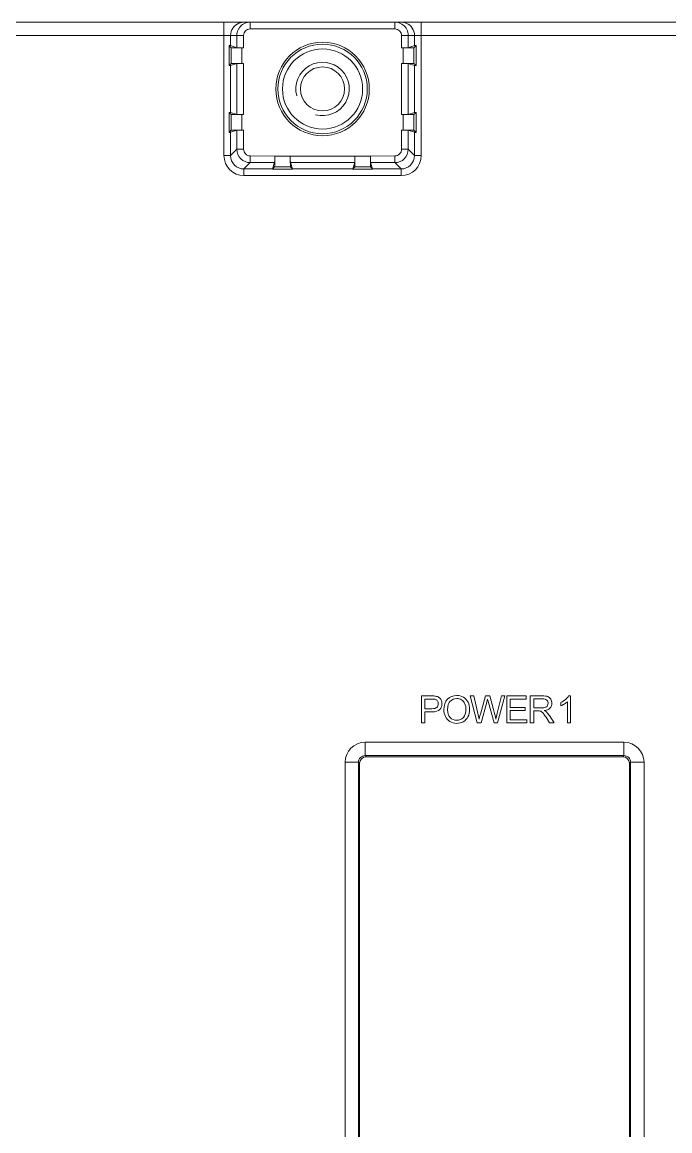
# Model space of a CAD drawing. Header units: millimetres. Extents: x 33157 to 59611, y -29750 to 1750.
# Drawn here: x 54853.2 to 54901.7, y -4279.7 to -4196.7 of the extents above; entities that cross this region are included whole.
import ezdxf

# ---------------------------------------------------------------- set-up
doc = ezdxf.new("R2010")
doc.units = ezdxf.units.MM
doc.layers.get('0').update_dxf_attribs({"lineweight": 18})

msp = doc.modelspace()

# ---------------------------------------------------------------- linework, layer by layer
at = {"lineweight": 9}
for p, q in [((54868.32, -4196.655), (54868.32, -4206.643)), ((54870.292, -4196.655), (54870.292, -4197.155)), ((54881.122, -4196.655), (54881.122, -4197.155)), ((54883.094, -4196.655), (54883.094, -4206.643)), ((54868.82, -4197.655), (54868.82, -4198.409)), ((54869.292, -4197.655), (54869.292, -4198.566)), ((54869.792, -4197.655), (54869.792, -4198.571)), ((54881.622, -4197.655), (54881.622, -4198.571)), ((54882.122, -4197.655), (54882.122, -4198.566)), ((54882.594, -4197.655), (54882.594, -4198.409)), ((54868.709, -4198.407), (54868.709, -4199.903)), ((54868.866, -4198.564), (54868.866, -4199.746)), ((54869.666, -4198.571), (54869.666, -4199.739)), ((54881.748, -4198.571), (54881.748, -4199.739)), ((54882.548, -4198.564), (54882.548, -4199.746)), ((54882.705, -4198.407), (54882.705, -4199.903)), ((54869.292, -4199.743), (54869.292, -4203.566)), ((54869.792, -4199.739), (54869.792, -4203.571)), ((54881.622, -4199.739), (54881.622, -4203.571)), ((54882.122, -4199.743), (54882.122, -4203.566)), ((54868.82, -4199.901), (54868.82, -4203.409)), ((54882.594, -4199.901), (54882.594, -4203.409)), ((54868.709, -4203.407), (54868.709, -4204.903)), ((54868.866, -4203.564), (54868.866, -4204.746)), ((54869.666, -4203.571), (54869.666, -4204.739)), ((54881.748, -4203.571), (54881.748, -4204.739)), ((54882.548, -4203.564), (54882.548, -4204.746)), ((54882.705, -4203.407), (54882.705, -4204.903)), ((54869.292, -4204.743), (54869.292, -4206.17)), ((54869.792, -4204.739), (54869.792, -4206.17)), ((54881.622, -4204.739), (54881.622, -4206.17)), ((54882.122, -4204.743), (54882.122, -4206.17)), ((54868.82, -4204.901), (54868.82, -4206.643)), ((54882.594, -4204.901), (54882.594, -4206.643)), ((54870.291, -4206.67), (54870.291, -4207.17)), ((54881.122, -4206.67), (54881.122, -4207.17)), ((54869.819, -4207.642), (54869.819, -4208.142)), ((54881.595, -4207.642), (54881.595, -4208.142)), ((54878.896, -4250.564), (54878.896, -4251.564)), ((54898.278, -4250.564), (54898.278, -4251.564)), ((54877.396, -4252.064), (54877.396, -4306.896)), ((54878.396, -4252.064), (54878.396, -4306.896)), ((54898.778, -4252.064), (54898.778, -4306.896)), ((54899.778, -4252.064), (54899.778, -4306.896)), ((54878.481, -4252.149), (54878.481, -4306.811)), ((54898.693, -4252.149), (54898.693, -4306.811))]:
    msp.add_line(p, q, dxfattribs=at)
for points in [[(54820.394, -4196.655), (54820.394, -4196.655), (54868.32, -4196.655), (54868.32, -4196.655)], [(54868.32, -4196.655), (54868.32, -4196.655), (55131.206, -4196.655), (55131.206, -4196.655)], [(54869.437, -4196.731), (54869.063, -4196.886), (54868.82, -4197.251), (54868.82, -4197.655)], [(54869.385, -4197.234), (54869.324, -4197.364), (54869.292, -4197.511), (54869.292, -4197.655)], [(54869.49, -4197.057), (54869.449, -4197.112), (54869.414, -4197.172), (54869.385, -4197.234)], [(54869.437, -4196.731), (54869.557, -4196.681), (54869.689, -4196.655), (54869.819, -4196.655)], [(54869.62, -4196.915), (54869.572, -4196.958), (54869.529, -4197.005), (54869.49, -4197.057)], [(54870.033, -4196.689), (54869.881, -4196.73), (54869.736, -4196.809), (54869.62, -4196.915)], [(54870.292, -4197.155), (54870.016, -4197.155), (54869.792, -4197.379), (54869.792, -4197.655)], [(54870.292, -4196.655), (54870.204, -4196.655), (54870.117, -4196.666), (54870.033, -4196.689)], [(54881.122, -4197.155), (54881.122, -4197.155), (54870.292, -4197.155), (54870.292, -4197.155)], [(54881.339, -4196.679), (54881.268, -4196.663), (54881.195, -4196.655), (54881.122, -4196.655)], [(54881.622, -4197.655), (54881.622, -4197.379), (54881.398, -4197.155), (54881.122, -4197.155)], [(54881.543, -4196.748), (54881.478, -4196.718), (54881.409, -4196.694), (54881.339, -4196.679)], [(54881.72, -4196.853), (54881.665, -4196.812), (54881.605, -4196.777), (54881.543, -4196.748)], [(54881.977, -4196.731), (54881.857, -4196.681), (54881.725, -4196.655), (54881.595, -4196.655)], [(54882.122, -4197.655), (54882.122, -4197.339), (54881.973, -4197.042), (54881.72, -4196.853)], [(54882.594, -4197.655), (54882.594, -4197.251), (54882.351, -4196.886), (54881.977, -4196.731)], [(54820.394, -4197.655), (54820.394, -4197.655), (54868.32, -4197.655), (54868.32, -4197.655)], [(54868.32, -4197.655), (54868.32, -4197.655), (54869.792, -4197.655), (54869.792, -4197.655)], [(54881.622, -4197.655), (54881.622, -4197.655), (54923.792, -4197.655), (54923.792, -4197.655)], [(54868.866, -4198.564), (54868.866, -4198.564), (54868.709, -4198.407), (54868.709, -4198.407)], [(54868.82, -4198.409), (54868.817, -4198.408), (54868.778, -4198.407), (54868.709, -4198.407)], [(54868.82, -4198.409), (54868.82, -4198.409), (54869.292, -4198.566), (54869.292, -4198.566)], [(54868.866, -4198.564), (54868.87, -4198.568), (54869.227, -4198.571), (54869.666, -4198.571)], [(54869.292, -4198.566), (54869.299, -4198.569), (54869.52, -4198.571), (54869.792, -4198.571)], [(54869.792, -4198.571), (54869.792, -4198.571), (54869.666, -4198.571), (54869.666, -4198.571)], [(54881.622, -4198.571), (54881.622, -4198.571), (54881.748, -4198.571), (54881.748, -4198.571)], [(54882.594, -4198.409), (54882.594, -4198.409), (54882.122, -4198.566), (54882.122, -4198.566)], [(54882.548, -4198.564), (54882.548, -4198.564), (54882.705, -4198.407), (54882.705, -4198.407)], [(54882.705, -4198.407), (54882.636, -4198.407), (54882.597, -4198.408), (54882.594, -4198.409)], [(54868.866, -4199.746), (54868.866, -4199.746), (54868.709, -4199.903), (54868.709, -4199.903)], [(54868.82, -4199.901), (54868.82, -4199.901), (54869.292, -4199.743), (54869.292, -4199.743)], [(54869.792, -4199.739), (54869.792, -4199.739), (54869.666, -4199.739), (54869.666, -4199.739)], [(54881.622, -4199.739), (54881.622, -4199.739), (54881.748, -4199.739), (54881.748, -4199.739)], [(54882.122, -4199.743), (54882.115, -4199.741), (54881.893, -4199.739), (54881.622, -4199.739)], [(54882.548, -4199.746), (54882.544, -4199.742), (54882.187, -4199.739), (54881.748, -4199.739)], [(54882.594, -4199.901), (54882.594, -4199.901), (54882.122, -4199.743), (54882.122, -4199.743)], [(54882.548, -4199.746), (54882.548, -4199.746), (54882.705, -4199.903), (54882.705, -4199.903)], [(54868.709, -4199.903), (54868.778, -4199.903), (54868.817, -4199.902), (54868.82, -4199.901)], [(54882.594, -4199.901), (54882.597, -4199.902), (54882.636, -4199.903), (54882.705, -4199.903)], [(54868.866, -4203.564), (54868.866, -4203.564), (54868.709, -4203.407), (54868.709, -4203.407)], [(54868.82, -4203.409), (54868.817, -4203.408), (54868.778, -4203.407), (54868.709, -4203.407)], [(54868.82, -4203.409), (54868.82, -4203.409), (54869.292, -4203.566), (54869.292, -4203.566)], [(54868.866, -4203.564), (54868.87, -4203.568), (54869.227, -4203.571), (54869.666, -4203.571)], [(54869.292, -4203.566), (54869.299, -4203.569), (54869.52, -4203.571), (54869.792, -4203.571)], [(54869.792, -4203.571), (54869.792, -4203.571), (54869.666, -4203.571), (54869.666, -4203.571)], [(54881.622, -4203.571), (54881.622, -4203.571), (54881.748, -4203.571), (54881.748, -4203.571)], [(54882.594, -4203.409), (54882.594, -4203.409), (54882.122, -4203.566), (54882.122, -4203.566)], [(54882.548, -4203.564), (54882.548, -4203.564), (54882.705, -4203.407), (54882.705, -4203.407)], [(54882.705, -4203.407), (54882.636, -4203.407), (54882.597, -4203.408), (54882.594, -4203.409)], [(54868.866, -4204.746), (54868.866, -4204.746), (54868.709, -4204.903), (54868.709, -4204.903)], [(54868.82, -4204.901), (54868.82, -4204.901), (54869.292, -4204.743), (54869.292, -4204.743)], [(54869.792, -4204.739), (54869.792, -4204.739), (54869.666, -4204.739), (54869.666, -4204.739)], [(54881.622, -4204.739), (54881.622, -4204.739), (54881.748, -4204.739), (54881.748, -4204.739)], [(54882.122, -4204.743), (54882.115, -4204.741), (54881.893, -4204.739), (54881.622, -4204.739)], [(54882.548, -4204.746), (54882.544, -4204.742), (54882.187, -4204.739), (54881.748, -4204.739)], [(54882.594, -4204.901), (54882.594, -4204.901), (54882.122, -4204.743), (54882.122, -4204.743)], [(54882.548, -4204.746), (54882.548, -4204.746), (54882.705, -4204.903), (54882.705, -4204.903)], [(54868.709, -4204.903), (54868.778, -4204.903), (54868.817, -4204.902), (54868.82, -4204.901)], [(54882.594, -4204.901), (54882.597, -4204.902), (54882.636, -4204.903), (54882.705, -4204.903)], [(54869.292, -4206.17), (54869.292, -4206.17), (54868.82, -4206.643), (54868.82, -4206.643)], [(54869.792, -4206.17), (54869.792, -4206.17), (54869.292, -4206.17), (54869.292, -4206.17)], [(54869.292, -4206.17), (54869.292, -4206.723), (54869.739, -4207.17), (54870.291, -4207.17)], [(54881.122, -4207.17), (54881.675, -4207.17), (54882.122, -4206.723), (54882.122, -4206.17)], [(54881.622, -4206.17), (54881.622, -4206.17), (54882.122, -4206.17), (54882.122, -4206.17)], [(54882.122, -4206.17), (54882.122, -4206.17), (54882.594, -4206.643), (54882.594, -4206.643)], [(54868.32, -4206.643), (54868.32, -4206.643), (54868.82, -4206.643), (54868.82, -4206.643)], [(54868.32, -4206.643), (54868.32, -4207.471), (54868.991, -4208.142), (54869.819, -4208.142)], [(54870.291, -4207.17), (54870.291, -4207.17), (54869.819, -4207.642), (54869.819, -4207.642)], [(54870.291, -4206.67), (54870.291, -4206.67), (54872.123, -4206.683), (54872.123, -4206.683)], [(54870.291, -4207.17), (54870.291, -4207.17), (54872.118, -4207.17), (54872.118, -4207.17)], [(54871.961, -4207.642), (54871.961, -4207.642), (54872.118, -4207.17), (54872.118, -4207.17)], [(54872.123, -4206.683), (54872.123, -4206.683), (54879.291, -4206.683), (54879.291, -4206.683)], [(54873.295, -4207.17), (54873.295, -4207.17), (54878.118, -4207.17), (54878.118, -4207.17)], [(54873.453, -4207.642), (54873.453, -4207.642), (54873.295, -4207.17), (54873.295, -4207.17)], [(54877.961, -4207.642), (54877.961, -4207.642), (54878.118, -4207.17), (54878.118, -4207.17)], [(54879.291, -4206.683), (54879.291, -4206.683), (54881.122, -4206.67), (54881.122, -4206.67)], [(54879.295, -4207.17), (54879.295, -4207.17), (54881.122, -4207.17), (54881.122, -4207.17)], [(54879.453, -4207.642), (54879.453, -4207.642), (54879.295, -4207.17), (54879.295, -4207.17)], [(54881.122, -4207.17), (54881.122, -4207.17), (54881.595, -4207.642), (54881.595, -4207.642)], [(54881.595, -4208.142), (54882.423, -4208.142), (54883.094, -4207.471), (54883.094, -4206.643)], [(54883.094, -4206.643), (54883.094, -4206.643), (54882.594, -4206.643), (54882.594, -4206.643)], [(54869.819, -4207.642), (54869.819, -4207.642), (54871.961, -4207.642), (54871.961, -4207.642)], [(54871.96, -4207.651), (54871.96, -4207.651), (54873.453, -4207.651), (54873.453, -4207.651)], [(54872.116, -4207.496), (54872.116, -4207.496), (54871.96, -4207.651), (54871.96, -4207.651)], [(54872.116, -4207.496), (54872.116, -4207.496), (54873.298, -4207.496), (54873.298, -4207.496)], [(54873.298, -4207.496), (54873.298, -4207.496), (54873.453, -4207.646), (54873.453, -4207.646)], [(54873.453, -4207.642), (54873.453, -4207.642), (54877.961, -4207.642), (54877.961, -4207.642)], [(54873.453, -4207.651), (54873.453, -4207.651), (54873.453, -4207.651), (54873.453, -4207.651)], [(54877.96, -4207.651), (54877.96, -4207.651), (54879.453, -4207.651), (54879.453, -4207.651)], [(54878.116, -4207.496), (54878.116, -4207.496), (54877.96, -4207.651), (54877.96, -4207.651)], [(54878.116, -4207.496), (54878.116, -4207.496), (54879.298, -4207.496), (54879.298, -4207.496)], [(54879.298, -4207.496), (54879.298, -4207.496), (54879.453, -4207.646), (54879.453, -4207.646)], [(54879.453, -4207.642), (54879.453, -4207.642), (54881.595, -4207.642), (54881.595, -4207.642)], [(54879.453, -4207.651), (54879.453, -4207.651), (54879.453, -4207.651), (54879.453, -4207.651)], [(54869.819, -4208.142), (54869.819, -4208.142), (54881.595, -4208.142), (54881.595, -4208.142)], [(54878.896, -4250.564), (54878.067, -4250.564), (54877.396, -4251.235), (54877.396, -4252.064)], [(54878.896, -4250.564), (54878.896, -4250.564), (54898.278, -4250.564), (54898.278, -4250.564)], [(54899.778, -4252.064), (54899.778, -4251.235), (54899.107, -4250.564), (54898.278, -4250.564)], [(54877.396, -4252.064), (54877.396, -4252.064), (54878.396, -4252.064), (54878.396, -4252.064)], [(54878.481, -4252.149), (54878.481, -4252.149), (54878.396, -4252.064), (54878.396, -4252.064)], [(54878.981, -4251.649), (54878.705, -4251.649), (54878.481, -4251.873), (54878.481, -4252.149)], [(54878.896, -4251.564), (54878.896, -4251.564), (54898.278, -4251.564), (54898.278, -4251.564)], [(54878.981, -4251.649), (54878.981, -4251.649), (54898.193, -4251.649), (54898.193, -4251.649)], [(54878.981, -4251.649), (54878.981, -4251.649), (54878.896, -4251.564), (54878.896, -4251.564)], [(54898.278, -4251.564), (54898.278, -4251.564), (54898.193, -4251.649), (54898.193, -4251.649)], [(54898.693, -4252.149), (54898.693, -4251.873), (54898.469, -4251.649), (54898.193, -4251.649)], [(54898.778, -4252.064), (54898.778, -4252.064), (54898.693, -4252.149), (54898.693, -4252.149)], [(54899.778, -4252.064), (54899.778, -4252.064), (54898.778, -4252.064), (54898.778, -4252.064)]]:
    msp.add_open_spline(points, degree=3, dxfattribs=at)
for points, knots in [([(54879.207, -4201.655), (54879.207, -4199.722), (54877.64, -4198.155), (54875.707, -4198.155), (54873.774, -4198.155), (54872.207, -4199.722), (54872.207, -4201.655), (54872.207, -4203.588), (54873.774, -4205.155), (54875.707, -4205.155), (54877.64, -4205.155), (54879.207, -4203.588), (54879.207, -4201.655)], [0, 0, 0, 0, 157990.189562, 157990.189562, 157990.189562, 315980.379123, 315980.379123, 315980.379123, 473970.568685, 473970.568685, 473970.568685, 631960.758246, 631960.758246, 631960.758246, 631960.758246]), ([(54879.057, -4201.655), (54879.057, -4199.805), (54877.557, -4198.305), (54875.707, -4198.305), (54873.857, -4198.305), (54872.357, -4199.805), (54872.357, -4201.655), (54872.357, -4203.505), (54873.857, -4205.005), (54875.707, -4205.005), (54877.557, -4205.005), (54879.057, -4203.505), (54879.057, -4201.655)], [0, 0, 0, 0, 157990.746315, 157990.746315, 157990.746315, 315981.492631, 315981.492631, 315981.492631, 473972.238946, 473972.238946, 473972.238946, 631962.985261, 631962.985261, 631962.985261, 631962.985261]), ([(54878.707, -4201.655), (54878.707, -4199.998), (54877.364, -4198.655), (54875.707, -4198.655), (54874.05, -4198.655), (54872.707, -4199.998), (54872.707, -4201.655), (54872.707, -4203.312), (54874.05, -4204.655), (54875.707, -4204.655), (54877.364, -4204.655), (54878.707, -4203.312), (54878.707, -4201.655)], [0, 0, 0, 0, 157992.045528, 157992.045528, 157992.045528, 315984.091056, 315984.091056, 315984.091056, 473976.136584, 473976.136584, 473976.136584, 631968.182113, 631968.182113, 631968.182113, 631968.182113]), ([(54881.72, -4198.571), (54881.825, -4198.571), (54881.929, -4198.571), (54882.033, -4198.57), (54882.08, -4198.57), (54882.128, -4198.57), (54882.175, -4198.57), (54882.217, -4198.57), (54882.259, -4198.569), (54882.301, -4198.569), (54882.336, -4198.568), (54882.37, -4198.567), (54882.405, -4198.568), (54882.431, -4198.568), (54882.457, -4198.569), (54882.482, -4198.567), (54882.498, -4198.565), (54882.513, -4198.562), (54882.531, -4198.565), (54882.537, -4198.566), (54882.544, -4198.568), (54882.548, -4198.564)], [0, 0, 0, 0, 149057.400306, 149057.400306, 149057.400306, 298114.800612, 298114.800612, 298114.800612, 447172.200919, 447172.200919, 447172.200919, 596229.601225, 596229.601225, 596229.601225, 745287.001531, 745287.001531, 745287.001531, 894344.401837, 894344.401837, 894344.401837, 1043401.802143, 1043401.802143, 1043401.802143, 1043401.802143]), ([(54881.72, -4198.571), (54881.772, -4198.571), (54881.822, -4198.57), (54881.874, -4198.57), (54881.917, -4198.57), (54881.96, -4198.571), (54882.003, -4198.569), (54882.031, -4198.568), (54882.06, -4198.566), (54882.089, -4198.568), (54882.1, -4198.569), (54882.112, -4198.57), (54882.122, -4198.566)], [0, 0, 0, 0, 158015.454794, 158015.454794, 158015.454794, 316030.909588, 316030.909588, 316030.909588, 474046.364381, 474046.364381, 474046.364381, 632061.819175, 632061.819175, 632061.819175, 632061.819175]), ([(54869.693, -4199.739), (54869.589, -4199.739), (54869.485, -4199.739), (54869.381, -4199.74), (54869.333, -4199.74), (54869.286, -4199.74), (54869.238, -4199.74), (54869.196, -4199.74), (54869.154, -4199.74), (54869.113, -4199.741), (54869.078, -4199.742), (54869.044, -4199.742), (54869.009, -4199.742), (54868.983, -4199.742), (54868.956, -4199.741), (54868.931, -4199.743), (54868.916, -4199.745), (54868.901, -4199.747), (54868.883, -4199.745), (54868.877, -4199.744), (54868.87, -4199.742), (54868.866, -4199.746)], [0, 0, 0, 0, 149024.842171, 149024.842171, 149024.842171, 298049.684341, 298049.684341, 298049.684341, 447074.526512, 447074.526512, 447074.526512, 596099.368683, 596099.368683, 596099.368683, 745124.210853, 745124.210853, 745124.210853, 894149.053024, 894149.053024, 894149.053024, 1043173.895195, 1043173.895195, 1043173.895195, 1043173.895195]), ([(54869.693, -4199.739), (54869.642, -4199.739), (54869.591, -4199.74), (54869.54, -4199.74), (54869.497, -4199.74), (54869.454, -4199.739), (54869.411, -4199.741), (54869.382, -4199.742), (54869.354, -4199.744), (54869.325, -4199.742), (54869.313, -4199.741), (54869.302, -4199.74), (54869.292, -4199.743)], [0, 0, 0, 0, 157982.71837, 157982.71837, 157982.71837, 315965.43674, 315965.43674, 315965.43674, 473948.15511, 473948.15511, 473948.15511, 631930.87348, 631930.87348, 631930.87348, 631930.87348]), ([(54875.189, -4203.587), (54876.064, -4203.821), (54876.986, -4203.439), (54877.439, -4202.655), (54877.892, -4201.871), (54877.761, -4200.881), (54877.121, -4200.241), (54876.481, -4199.601), (54875.491, -4199.47), (54874.707, -4199.923), (54873.923, -4200.375), (54873.541, -4201.298), (54873.775, -4202.173)], [0, 0, 0, 0, 157999.261784, 157999.261784, 157999.261784, 315998.523567, 315998.523567, 315998.523567, 473997.785351, 473997.785351, 473997.785351, 631997.047134, 631997.047134, 631997.047134, 631997.047134]), ([(54877.357, -4201.655), (54877.357, -4200.744), (54876.618, -4200.005), (54875.707, -4200.005), (54874.796, -4200.005), (54874.057, -4200.744), (54874.057, -4201.655), (54874.057, -4202.566), (54874.796, -4203.305), (54875.707, -4203.305), (54876.618, -4203.305), (54877.357, -4202.566), (54877.357, -4201.655)], [0, 0, 0, 0, 157997.057065, 157997.057065, 157997.057065, 315994.11413, 315994.11413, 315994.11413, 473991.171195, 473991.171195, 473991.171195, 631988.22826, 631988.22826, 631988.22826, 631988.22826]), ([(54881.72, -4203.571), (54881.825, -4203.571), (54881.929, -4203.571), (54882.033, -4203.57), (54882.08, -4203.57), (54882.128, -4203.57), (54882.175, -4203.57), (54882.217, -4203.57), (54882.259, -4203.569), (54882.301, -4203.569), (54882.336, -4203.568), (54882.37, -4203.567), (54882.405, -4203.568), (54882.431, -4203.568), (54882.457, -4203.569), (54882.482, -4203.567), (54882.498, -4203.565), (54882.513, -4203.562), (54882.531, -4203.565), (54882.537, -4203.566), (54882.544, -4203.568), (54882.548, -4203.564)], [0, 0, 0, 0, 149064.240362, 149064.240362, 149064.240362, 298128.480725, 298128.480725, 298128.480725, 447192.721087, 447192.721087, 447192.721087, 596256.961449, 596256.961449, 596256.961449, 745321.201812, 745321.201812, 745321.201812, 894385.442174, 894385.442174, 894385.442174, 1043449.682536, 1043449.682536, 1043449.682536, 1043449.682536]), ([(54881.72, -4203.571), (54881.772, -4203.571), (54881.822, -4203.57), (54881.874, -4203.57), (54881.917, -4203.57), (54881.96, -4203.571), (54882.003, -4203.569), (54882.031, -4203.568), (54882.06, -4203.566), (54882.089, -4203.568), (54882.1, -4203.569), (54882.112, -4203.57), (54882.122, -4203.566)], [0, 0, 0, 0, 158023.087228, 158023.087228, 158023.087228, 316046.174456, 316046.174456, 316046.174456, 474069.261683, 474069.261683, 474069.261683, 632092.348911, 632092.348911, 632092.348911, 632092.348911]), ([(54869.693, -4204.739), (54869.589, -4204.739), (54869.485, -4204.739), (54869.381, -4204.74), (54869.333, -4204.74), (54869.286, -4204.74), (54869.238, -4204.74), (54869.196, -4204.74), (54869.154, -4204.74), (54869.113, -4204.741), (54869.078, -4204.742), (54869.044, -4204.742), (54869.009, -4204.742), (54868.983, -4204.742), (54868.956, -4204.741), (54868.931, -4204.743), (54868.916, -4204.745), (54868.901, -4204.747), (54868.883, -4204.745), (54868.877, -4204.744), (54868.87, -4204.742), (54868.866, -4204.746)], [0, 0, 0, 0, 149031.682544, 149031.682544, 149031.682544, 298063.365088, 298063.365088, 298063.365088, 447095.047631, 447095.047631, 447095.047631, 596126.730175, 596126.730175, 596126.730175, 745158.412719, 745158.412719, 745158.412719, 894190.095263, 894190.095263, 894190.095263, 1043221.777806, 1043221.777806, 1043221.777806, 1043221.777806]), ([(54869.693, -4204.739), (54869.642, -4204.739), (54869.591, -4204.74), (54869.54, -4204.74), (54869.497, -4204.74), (54869.454, -4204.739), (54869.411, -4204.741), (54869.382, -4204.742), (54869.354, -4204.744), (54869.325, -4204.742), (54869.313, -4204.741), (54869.302, -4204.74), (54869.292, -4204.743)], [0, 0, 0, 0, 157990.351141, 157990.351141, 157990.351141, 315980.702282, 315980.702282, 315980.702282, 473971.053422, 473971.053422, 473971.053422, 631961.404563, 631961.404563, 631961.404563, 631961.404563]), ([(54869.792, -4206.17), (54869.792, -4206.303), (54869.844, -4206.43), (54869.938, -4206.524), (54870.032, -4206.618), (54870.159, -4206.67), (54870.291, -4206.67)], [0, 0, 0, 0, 178178.416919, 178178.416919, 178178.416919, 356356.833837, 356356.833837, 356356.833837, 356356.833837]), ([(54881.122, -4206.67), (54881.255, -4206.67), (54881.382, -4206.618), (54881.476, -4206.524), (54881.57, -4206.43), (54881.622, -4206.303), (54881.622, -4206.17)], [0, 0, 0, 0, 178214.298719, 178214.298719, 178214.298719, 356428.597438, 356428.597438, 356428.597438, 356428.597438]), ([(54868.82, -4206.643), (54868.82, -4206.908), (54868.925, -4207.162), (54869.112, -4207.35), (54869.3, -4207.537), (54869.554, -4207.642), (54869.819, -4207.642)], [0, 0, 0, 0, 178176.80108, 178176.80108, 178176.80108, 356353.602161, 356353.602161, 356353.602161, 356353.602161]), ([(54872.116, -4207.496), (54872.12, -4207.492), (54872.118, -4207.485), (54872.117, -4207.479), (54872.114, -4207.462), (54872.117, -4207.447), (54872.118, -4207.432), (54872.121, -4207.408), (54872.12, -4207.382), (54872.12, -4207.356), (54872.119, -4207.322), (54872.12, -4207.288), (54872.121, -4207.255), (54872.121, -4207.214), (54872.121, -4207.173), (54872.122, -4207.132), (54872.122, -4207.085), (54872.122, -4207.038), (54872.122, -4206.992), (54872.123, -4206.889), (54872.123, -4206.786), (54872.123, -4206.683)], [0, 0, 0, 0, 149043.443654, 149043.443654, 149043.443654, 298086.887308, 298086.887308, 298086.887308, 447130.330962, 447130.330962, 447130.330962, 596173.774616, 596173.774616, 596173.774616, 745217.21827, 745217.21827, 745217.21827, 894260.661925, 894260.661925, 894260.661925, 1043304.105579, 1043304.105579, 1043304.105579, 1043304.105579]), ([(54872.123, -4206.683), (54872.123, -4206.745), (54872.122, -4206.806), (54872.122, -4206.867), (54872.123, -4206.92), (54872.123, -4206.972), (54872.121, -4207.024), (54872.12, -4207.059), (54872.118, -4207.094), (54872.12, -4207.13), (54872.121, -4207.143), (54872.123, -4207.157), (54872.118, -4207.17)], [0, 0, 0, 0, 158001.004554, 158001.004554, 158001.004554, 316002.009107, 316002.009107, 316002.009107, 474003.013661, 474003.013661, 474003.013661, 632004.018215, 632004.018215, 632004.018215, 632004.018215]), ([(54873.291, -4206.683), (54873.291, -4206.786), (54873.291, -4206.889), (54873.292, -4206.992), (54873.292, -4207.038), (54873.292, -4207.085), (54873.292, -4207.132), (54873.292, -4207.173), (54873.292, -4207.214), (54873.293, -4207.255), (54873.294, -4207.288), (54873.294, -4207.322), (54873.294, -4207.356), (54873.294, -4207.382), (54873.293, -4207.408), (54873.295, -4207.432), (54873.297, -4207.447), (54873.299, -4207.462), (54873.297, -4207.479), (54873.296, -4207.485), (54873.294, -4207.492), (54873.298, -4207.496)], [0, 0, 0, 0, 149045.777805, 149045.777805, 149045.777805, 298091.555611, 298091.555611, 298091.555611, 447137.333416, 447137.333416, 447137.333416, 596183.111221, 596183.111221, 596183.111221, 745228.889026, 745228.889026, 745228.889026, 894274.666832, 894274.666832, 894274.666832, 1043320.444637, 1043320.444637, 1043320.444637, 1043320.444637]), ([(54873.291, -4206.683), (54873.291, -4206.745), (54873.292, -4206.806), (54873.291, -4206.867), (54873.291, -4206.92), (54873.29, -4206.972), (54873.292, -4207.024), (54873.294, -4207.059), (54873.296, -4207.094), (54873.294, -4207.13), (54873.293, -4207.143), (54873.291, -4207.157), (54873.295, -4207.17)], [0, 0, 0, 0, 158004.239201, 158004.239201, 158004.239201, 316008.478402, 316008.478402, 316008.478402, 474012.717603, 474012.717603, 474012.717603, 632016.956804, 632016.956804, 632016.956804, 632016.956804]), ([(54878.116, -4207.496), (54878.12, -4207.492), (54878.118, -4207.485), (54878.117, -4207.479), (54878.114, -4207.462), (54878.117, -4207.447), (54878.118, -4207.432), (54878.121, -4207.408), (54878.12, -4207.382), (54878.12, -4207.356), (54878.119, -4207.322), (54878.12, -4207.288), (54878.121, -4207.255), (54878.121, -4207.214), (54878.121, -4207.173), (54878.122, -4207.132), (54878.122, -4207.085), (54878.122, -4207.038), (54878.122, -4206.992), (54878.123, -4206.889), (54878.123, -4206.786), (54878.123, -4206.683)], [0, 0, 0, 0, 149059.111405, 149059.111405, 149059.111405, 298118.22281, 298118.22281, 298118.22281, 447177.334214, 447177.334214, 447177.334214, 596236.445619, 596236.445619, 596236.445619, 745295.557024, 745295.557024, 745295.557024, 894354.668429, 894354.668429, 894354.668429, 1043413.779834, 1043413.779834, 1043413.779834, 1043413.779834]), ([(54878.123, -4206.683), (54878.123, -4206.745), (54878.122, -4206.806), (54878.122, -4206.867), (54878.123, -4206.92), (54878.123, -4206.972), (54878.121, -4207.024), (54878.12, -4207.059), (54878.118, -4207.094), (54878.12, -4207.13), (54878.121, -4207.143), (54878.123, -4207.157), (54878.118, -4207.17)], [0, 0, 0, 0, 158017.578942, 158017.578942, 158017.578942, 316035.157884, 316035.157884, 316035.157884, 474052.736826, 474052.736826, 474052.736826, 632070.315768, 632070.315768, 632070.315768, 632070.315768]), ([(54879.291, -4206.683), (54879.291, -4206.786), (54879.291, -4206.889), (54879.292, -4206.992), (54879.292, -4207.038), (54879.292, -4207.085), (54879.292, -4207.132), (54879.292, -4207.173), (54879.292, -4207.214), (54879.293, -4207.255), (54879.294, -4207.288), (54879.294, -4207.322), (54879.294, -4207.356), (54879.294, -4207.382), (54879.293, -4207.408), (54879.295, -4207.432), (54879.297, -4207.447), (54879.299, -4207.462), (54879.297, -4207.479), (54879.296, -4207.485), (54879.294, -4207.492), (54879.298, -4207.496)], [0, 0, 0, 0, 149061.445558, 149061.445558, 149061.445558, 298122.891115, 298122.891115, 298122.891115, 447184.336673, 447184.336673, 447184.336673, 596245.782231, 596245.782231, 596245.782231, 745307.227788, 745307.227788, 745307.227788, 894368.673346, 894368.673346, 894368.673346, 1043430.118903, 1043430.118903, 1043430.118903, 1043430.118903]), ([(54879.291, -4206.683), (54879.291, -4206.745), (54879.292, -4206.806), (54879.291, -4206.867), (54879.291, -4206.92), (54879.29, -4206.972), (54879.292, -4207.024), (54879.294, -4207.059), (54879.296, -4207.094), (54879.294, -4207.13), (54879.293, -4207.143), (54879.291, -4207.157), (54879.295, -4207.17)], [0, 0, 0, 0, 158020.813591, 158020.813591, 158020.813591, 316041.627181, 316041.627181, 316041.627181, 474062.440772, 474062.440772, 474062.440772, 632083.254363, 632083.254363, 632083.254363, 632083.254363]), ([(54881.595, -4207.642), (54881.86, -4207.642), (54882.114, -4207.537), (54882.302, -4207.35), (54882.489, -4207.162), (54882.594, -4206.908), (54882.594, -4206.643)], [0, 0, 0, 0, 178217.764569, 178217.764569, 178217.764569, 356435.529138, 356435.529138, 356435.529138, 356435.529138]), ([(54878.896, -4251.564), (54878.763, -4251.564), (54878.636, -4251.616), (54878.542, -4251.71), (54878.448, -4251.804), (54878.396, -4251.931), (54878.396, -4252.064)], [0, 0, 0, 0, 178283.171116, 178283.171116, 178283.171116, 356566.342232, 356566.342232, 356566.342232, 356566.342232]), ([(54898.778, -4252.064), (54898.778, -4251.931), (54898.726, -4251.804), (54898.632, -4251.71), (54898.538, -4251.616), (54898.411, -4251.564), (54898.278, -4251.564)], [0, 0, 0, 0, 178345.691385, 178345.691385, 178345.691385, 356691.38277, 356691.38277, 356691.38277, 356691.38277])]:
    msp.add_open_spline(points, degree=3, knots=knots, dxfattribs=at)
for points, knots in [([(54883.104, -4249.115), (54883.104, -4249.115), (54883.104, -4247.094), (54883.104, -4247.094), (54883.104, -4247.094), (54883.867, -4247.094), (54883.867, -4247.094), (54884.001, -4247.094), (54884.104, -4247.101), (54884.175, -4247.114), (54884.274, -4247.13), (54884.358, -4247.162), (54884.425, -4247.208), (54884.492, -4247.254), (54884.546, -4247.319), (54884.587, -4247.402), (54884.628, -4247.486), (54884.648, -4247.577), (54884.648, -4247.678), (54884.648, -4247.849), (54884.594, -4247.994), (54884.484, -4248.113), (54884.375, -4248.232), (54884.177, -4248.291), (54883.891, -4248.291), (54883.891, -4248.291), (54883.373, -4248.291), (54883.373, -4248.291), (54883.373, -4248.291), (54883.373, -4249.115), (54883.373, -4249.115), (54883.373, -4249.115), (54883.104, -4249.115), (54883.104, -4249.115)], [0, 0, 0, 0, 145041.795714, 145041.795714, 145041.795714, 290083.591427, 290083.591427, 290083.591427, 435125.387141, 435125.387141, 435125.387141, 580167.182854, 580167.182854, 580167.182854, 725208.978568, 725208.978568, 725208.978568, 870250.774281, 870250.774281, 870250.774281, 1015292.569995, 1015292.569995, 1015292.569995, 1160334.365708, 1160334.365708, 1160334.365708, 1305376.161422, 1305376.161422, 1305376.161422, 1450417.957135, 1450417.957135, 1450417.957135, 1595459.752849, 1595459.752849, 1595459.752849, 1595459.752849]), ([(54884.787, -4248.132), (54884.787, -4247.797), (54884.878, -4247.534), (54885.058, -4247.345), (54885.238, -4247.155), (54885.47, -4247.06), (54885.755, -4247.06), (54885.942, -4247.06), (54886.11, -4247.105), (54886.26, -4247.194), (54886.41, -4247.283), (54886.524, -4247.407), (54886.603, -4247.567), (54886.681, -4247.726), (54886.721, -4247.906), (54886.721, -4248.108), (54886.721, -4248.313), (54886.679, -4248.496), (54886.596, -4248.657), (54886.514, -4248.819), (54886.397, -4248.941), (54886.245, -4249.024), (54886.093, -4249.108), (54885.929, -4249.149), (54885.754, -4249.149), (54885.564, -4249.149), (54885.394, -4249.103), (54885.244, -4249.011), (54885.094, -4248.919), (54884.98, -4248.794), (54884.903, -4248.635), (54884.826, -4248.477), (54884.787, -4248.309), (54884.787, -4248.132)], [0, 0, 0, 0, 145047.955442, 145047.955442, 145047.955442, 290095.910885, 290095.910885, 290095.910885, 435143.866327, 435143.866327, 435143.866327, 580191.821769, 580191.821769, 580191.821769, 725239.777211, 725239.777211, 725239.777211, 870287.732654, 870287.732654, 870287.732654, 1015335.688096, 1015335.688096, 1015335.688096, 1160383.643538, 1160383.643538, 1160383.643538, 1305431.59898, 1305431.59898, 1305431.59898, 1450479.554423, 1450479.554423, 1450479.554423, 1595527.509865, 1595527.509865, 1595527.509865, 1595527.509865]), ([(54887.295, -4249.115), (54887.295, -4249.115), (54886.763, -4247.094), (54886.763, -4247.094), (54886.763, -4247.094), (54887.041, -4247.094), (54887.041, -4247.094), (54887.041, -4247.094), (54887.344, -4248.419), (54887.344, -4248.419), (54887.377, -4248.558), (54887.406, -4248.696), (54887.431, -4248.832), (54887.484, -4248.617), (54887.515, -4248.493), (54887.524, -4248.46), (54887.524, -4248.46), (54887.906, -4247.094), (54887.906, -4247.094), (54887.906, -4247.094), (54888.228, -4247.094), (54888.228, -4247.094), (54888.228, -4247.094), (54888.518, -4248.117), (54888.518, -4248.117), (54888.589, -4248.371), (54888.642, -4248.61), (54888.675, -4248.832), (54888.702, -4248.705), (54888.737, -4248.559), (54888.778, -4248.394), (54888.778, -4248.394), (54889.094, -4247.094), (54889.094, -4247.094), (54889.094, -4247.094), (54889.363, -4247.094), (54889.363, -4247.094), (54889.363, -4247.094), (54888.81, -4249.115), (54888.81, -4249.115), (54888.81, -4249.115), (54888.549, -4249.115), (54888.549, -4249.115), (54888.549, -4249.115), (54888.126, -4247.576), (54888.126, -4247.576), (54888.09, -4247.447), (54888.068, -4247.368), (54888.06, -4247.338), (54888.037, -4247.431), (54888.016, -4247.51), (54887.999, -4247.575), (54887.999, -4247.575), (54887.575, -4249.115), (54887.575, -4249.115), (54887.575, -4249.115), (54887.295, -4249.115), (54887.295, -4249.115)], [0, 0, 0, 0, 142039.019533, 142039.019533, 142039.019533, 284078.039066, 284078.039066, 284078.039066, 426117.058598, 426117.058598, 426117.058598, 568156.078131, 568156.078131, 568156.078131, 710195.097664, 710195.097664, 710195.097664, 852234.117197, 852234.117197, 852234.117197, 994273.13673, 994273.13673, 994273.13673, 1136312.156262, 1136312.156262, 1136312.156262, 1278351.175795, 1278351.175795, 1278351.175795, 1420390.195328, 1420390.195328, 1420390.195328, 1562429.214861, 1562429.214861, 1562429.214861, 1704468.234394, 1704468.234394, 1704468.234394, 1846507.253926, 1846507.253926, 1846507.253926, 1988546.273459, 1988546.273459, 1988546.273459, 2130585.292992, 2130585.292992, 2130585.292992, 2272624.312525, 2272624.312525, 2272624.312525, 2414663.332058, 2414663.332058, 2414663.332058, 2556702.35159, 2556702.35159, 2556702.35159, 2698741.371123, 2698741.371123, 2698741.371123, 2698741.371123]), ([(54889.499, -4249.115), (54889.499, -4249.115), (54889.499, -4247.094), (54889.499, -4247.094), (54889.499, -4247.094), (54890.958, -4247.094), (54890.958, -4247.094), (54890.958, -4247.094), (54890.958, -4247.331), (54890.958, -4247.331), (54890.958, -4247.331), (54889.767, -4247.331), (54889.767, -4247.331), (54889.767, -4247.331), (54889.767, -4247.952), (54889.767, -4247.952), (54889.767, -4247.952), (54890.881, -4247.952), (54890.881, -4247.952), (54890.881, -4247.952), (54890.881, -4248.189), (54890.881, -4248.189), (54890.881, -4248.189), (54889.767, -4248.189), (54889.767, -4248.189), (54889.767, -4248.189), (54889.767, -4248.878), (54889.767, -4248.878), (54889.767, -4248.878), (54891.006, -4248.878), (54891.006, -4248.878), (54891.006, -4248.878), (54891.006, -4249.115), (54891.006, -4249.115), (54891.006, -4249.115), (54889.499, -4249.115), (54889.499, -4249.115)], [0, 0, 0, 0, 144641.2856, 144641.2856, 144641.2856, 289282.571199, 289282.571199, 289282.571199, 433923.856799, 433923.856799, 433923.856799, 578565.142399, 578565.142399, 578565.142399, 723206.427998, 723206.427998, 723206.427998, 867847.713598, 867847.713598, 867847.713598, 1012488.999198, 1012488.999198, 1012488.999198, 1157130.284797, 1157130.284797, 1157130.284797, 1301771.570397, 1301771.570397, 1301771.570397, 1446412.855997, 1446412.855997, 1446412.855997, 1591054.141597, 1591054.141597, 1591054.141597, 1735695.427196, 1735695.427196, 1735695.427196, 1735695.427196]), ([(54891.263, -4249.115), (54891.263, -4249.115), (54891.263, -4247.094), (54891.263, -4247.094), (54891.263, -4247.094), (54892.159, -4247.094), (54892.159, -4247.094), (54892.339, -4247.094), (54892.476, -4247.113), (54892.57, -4247.149), (54892.663, -4247.185), (54892.738, -4247.249), (54892.794, -4247.341), (54892.85, -4247.433), (54892.878, -4247.534), (54892.878, -4247.645), (54892.878, -4247.789), (54892.831, -4247.91), (54892.738, -4248.008), (54892.646, -4248.106), (54892.503, -4248.168), (54892.309, -4248.195), (54892.38, -4248.229), (54892.434, -4248.263), (54892.47, -4248.296), (54892.548, -4248.367), (54892.622, -4248.457), (54892.691, -4248.565), (54892.691, -4248.565), (54893.041, -4249.115), (54893.041, -4249.115), (54893.041, -4249.115), (54892.707, -4249.115), (54892.707, -4249.115), (54892.707, -4249.115), (54892.44, -4248.695), (54892.44, -4248.695), (54892.362, -4248.573), (54892.298, -4248.48), (54892.247, -4248.416), (54892.197, -4248.351), (54892.151, -4248.306), (54892.111, -4248.281), (54892.072, -4248.255), (54892.031, -4248.237), (54891.99, -4248.227), (54891.96, -4248.221), (54891.91, -4248.218), (54891.841, -4248.218), (54891.841, -4248.218), (54891.532, -4248.218), (54891.532, -4248.218), (54891.532, -4248.218), (54891.532, -4249.115), (54891.532, -4249.115), (54891.532, -4249.115), (54891.263, -4249.115), (54891.263, -4249.115)], [0, 0, 0, 0, 142052.356093, 142052.356093, 142052.356093, 284104.712186, 284104.712186, 284104.712186, 426157.068279, 426157.068279, 426157.068279, 568209.424372, 568209.424372, 568209.424372, 710261.780465, 710261.780465, 710261.780465, 852314.136558, 852314.136558, 852314.136558, 994366.492651, 994366.492651, 994366.492651, 1136418.848744, 1136418.848744, 1136418.848744, 1278471.204837, 1278471.204837, 1278471.204837, 1420523.56093, 1420523.56093, 1420523.56093, 1562575.917023, 1562575.917023, 1562575.917023, 1704628.273116, 1704628.273116, 1704628.273116, 1846680.629209, 1846680.629209, 1846680.629209, 1988732.985302, 1988732.985302, 1988732.985302, 2130785.341395, 2130785.341395, 2130785.341395, 2272837.697488, 2272837.697488, 2272837.697488, 2414890.053581, 2414890.053581, 2414890.053581, 2556942.409674, 2556942.409674, 2556942.409674, 2698994.765767, 2698994.765767, 2698994.765767, 2698994.765767]), ([(54894.285, -4249.115), (54894.285, -4249.115), (54894.037, -4249.115), (54894.037, -4249.115), (54894.037, -4249.115), (54894.037, -4247.534), (54894.037, -4247.534), (54893.977, -4247.591), (54893.899, -4247.648), (54893.802, -4247.705), (54893.705, -4247.762), (54893.617, -4247.805), (54893.54, -4247.833), (54893.54, -4247.833), (54893.54, -4247.593), (54893.54, -4247.593), (54893.679, -4247.528), (54893.8, -4247.449), (54893.904, -4247.356), (54894.008, -4247.263), (54894.082, -4247.173), (54894.125, -4247.086), (54894.125, -4247.086), (54894.285, -4247.086), (54894.285, -4247.086), (54894.285, -4247.086), (54894.285, -4249.115), (54894.285, -4249.115)], [0, 0, 0, 0, 146657.238128, 146657.238128, 146657.238128, 293314.476256, 293314.476256, 293314.476256, 439971.714384, 439971.714384, 439971.714384, 586628.952512, 586628.952512, 586628.952512, 733286.190639, 733286.190639, 733286.190639, 879943.428767, 879943.428767, 879943.428767, 1026600.666895, 1026600.666895, 1026600.666895, 1173257.905023, 1173257.905023, 1173257.905023, 1319915.143151, 1319915.143151, 1319915.143151, 1319915.143151]), ([(54883.373, -4248.054), (54883.373, -4248.054), (54883.895, -4248.054), (54883.895, -4248.054), (54884.068, -4248.054), (54884.19, -4248.022), (54884.263, -4247.957), (54884.335, -4247.893), (54884.372, -4247.803), (54884.372, -4247.686), (54884.372, -4247.601), (54884.35, -4247.529), (54884.308, -4247.469), (54884.265, -4247.409), (54884.208, -4247.369), (54884.139, -4247.349), (54884.094, -4247.338), (54884.01, -4247.331), (54883.89, -4247.331), (54883.89, -4247.331), (54883.373, -4247.331), (54883.373, -4247.331), (54883.373, -4247.331), (54883.373, -4248.054), (54883.373, -4248.054)], [0, 0, 0, 0, 147996.622081, 147996.622081, 147996.622081, 295993.244163, 295993.244163, 295993.244163, 443989.866244, 443989.866244, 443989.866244, 591986.488325, 591986.488325, 591986.488325, 739983.110406, 739983.110406, 739983.110406, 887979.732488, 887979.732488, 887979.732488, 1035976.354569, 1035976.354569, 1035976.354569, 1183972.97665, 1183972.97665, 1183972.97665, 1183972.97665]), ([(54885.064, -4248.136), (54885.064, -4248.379), (54885.129, -4248.571), (54885.26, -4248.711), (54885.391, -4248.85), (54885.555, -4248.92), (54885.753, -4248.92), (54885.954, -4248.92), (54886.119, -4248.85), (54886.249, -4248.709), (54886.379, -4248.568), (54886.444, -4248.367), (54886.444, -4248.108), (54886.444, -4247.943), (54886.416, -4247.8), (54886.361, -4247.678), (54886.305, -4247.555), (54886.224, -4247.46), (54886.117, -4247.393), (54886.01, -4247.326), (54885.89, -4247.292), (54885.757, -4247.292), (54885.568, -4247.292), (54885.405, -4247.357), (54885.269, -4247.487), (54885.132, -4247.616), (54885.064, -4247.833), (54885.064, -4248.136)], [0, 0, 0, 0, 146637.307874, 146637.307874, 146637.307874, 293274.615748, 293274.615748, 293274.615748, 439911.923622, 439911.923622, 439911.923622, 586549.231495, 586549.231495, 586549.231495, 733186.539369, 733186.539369, 733186.539369, 879823.847243, 879823.847243, 879823.847243, 1026461.155117, 1026461.155117, 1026461.155117, 1173098.462991, 1173098.462991, 1173098.462991, 1319735.770865, 1319735.770865, 1319735.770865, 1319735.770865]), ([(54891.532, -4247.986), (54891.532, -4247.986), (54892.105, -4247.986), (54892.105, -4247.986), (54892.228, -4247.986), (54892.323, -4247.973), (54892.391, -4247.948), (54892.46, -4247.923), (54892.512, -4247.883), (54892.548, -4247.827), (54892.583, -4247.771), (54892.601, -4247.711), (54892.601, -4247.646), (54892.601, -4247.55), (54892.567, -4247.471), (54892.498, -4247.41), (54892.429, -4247.348), (54892.319, -4247.317), (54892.17, -4247.317), (54892.17, -4247.317), (54891.532, -4247.317), (54891.532, -4247.317), (54891.532, -4247.317), (54891.532, -4247.986), (54891.532, -4247.986)], [0, 0, 0, 0, 148018.053364, 148018.053364, 148018.053364, 296036.106728, 296036.106728, 296036.106728, 444054.160092, 444054.160092, 444054.160092, 592072.213456, 592072.213456, 592072.213456, 740090.26682, 740090.26682, 740090.26682, 888108.320184, 888108.320184, 888108.320184, 1036126.373548, 1036126.373548, 1036126.373548, 1184144.426912, 1184144.426912, 1184144.426912, 1184144.426912])]:
    msp.add_open_spline(points, degree=3, knots=knots)

doc.saveas('drawing.dxf')
